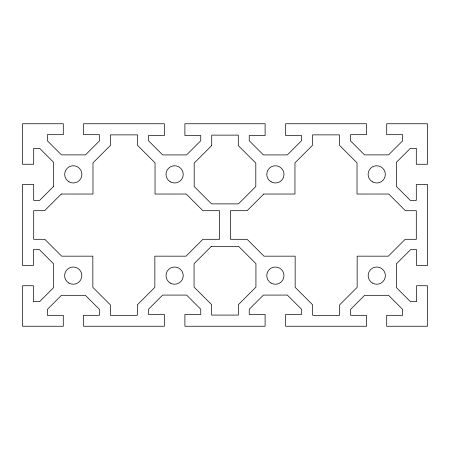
<?xml version="1.0" encoding="UTF-8"?>
<svg xmlns="http://www.w3.org/2000/svg" width="450" height="450" viewBox="0 0 450 450"><rect width="100%" height="100%" fill="white"/><g stroke="black" fill="none" stroke-linecap="round" stroke-linejoin="round"><path stroke-width="0.67" d="M53.634 186.401L39.628 200.407L33.705 200.407L33.705 184.489L22.5 184.489L22.5 265.511L33.435 265.511L33.435 249.593L39.358 249.593L53.634 263.869L53.634 287.589L39.561 301.657L33.435 301.657L33.435 285.739L22.5 285.739L22.5 326.25L63.281 326.25L63.281 315.315L47.357 315.315L47.357 309.392L61.431 295.318L85.354 295.318L99.427 309.392L99.427 315.315L83.503 315.315L83.503 326.25L164.34 326.25L164.34 314.454L148.477 314.454L148.477 309.257L162.658 295.076L186.576 295.076L200.756 309.257L200.756 314.454L184.894 314.454L184.894 326.25L265.106 326.25L265.106 314.454L249.244 314.454L249.244 309.257L263.424 295.076L287.342 295.076L301.522 309.257L301.522 314.454L285.66 314.454L285.66 326.25L366.497 326.25L366.497 315.315L350.572 315.315L350.572 309.392L364.646 295.318L388.569 295.318L402.643 309.392L402.643 315.315L386.719 315.315L386.719 326.25L427.5 326.25L427.5 285.739L416.565 285.739L416.565 301.657L410.439 301.657L396.366 287.589L396.366 263.869L410.642 249.593L416.565 249.593L416.565 265.511L427.5 265.511L427.5 184.489L416.295 184.489L416.295 200.407L410.372 200.407L396.366 186.401L396.366 162.349L410.372 148.343L416.295 148.343L416.295 164.261L427.5 164.261L427.5 123.75L386.719 123.75L386.719 134.685L402.643 134.685L402.643 140.811L388.569 154.884L364.517 154.884L350.572 140.94L350.572 134.685L366.497 134.685L366.497 123.75L285.66 123.75L285.66 135.546L301.522 135.546L301.522 140.743L287.342 154.924L263.424 154.924L249.244 140.743L249.244 135.546L265.106 135.546L265.106 123.75L184.894 123.75L184.894 135.546L200.756 135.546L200.756 140.743L186.576 154.924L162.658 154.924L148.477 140.743L148.477 135.546L164.34 135.546L164.34 123.75L83.503 123.75L83.503 134.685L99.427 134.685L99.427 140.94L85.483 154.884L61.431 154.884L47.357 140.811L47.357 134.685L63.281 134.685L63.281 123.75L22.5 123.75L22.5 164.261L33.705 164.261L33.705 148.343L39.628 148.343L53.634 162.349L53.634 186.401M61.267 194.029L44.601 210.696L33.705 210.696L33.705 239.304L44.803 239.304L61.672 256.174L92.846 256.162L92.846 287.347L110.357 304.858L110.357 315.332L137.334 315.332L137.334 304.858L154.845 287.347L154.845 256.162L186.019 256.174L202.888 239.304L219.532 239.304L219.532 210.696L202.888 210.696L186.221 194.029L155.047 194.04L155.047 162.855L137.537 145.344L137.537 134.871L110.486 134.871L110.486 145.344L92.976 162.855L92.976 194.04L61.267 194.029M211.714 145.586L194.192 163.102L194.192 186.536L211.534 203.878L238.466 203.878L255.808 186.536L255.808 163.102L238.286 145.586L238.286 135.124L211.714 135.124L211.714 145.586M211.404 246.33L194.068 263.666L194.068 287.1L211.584 304.616L211.584 315.079L238.416 315.079L238.416 304.616L255.932 287.1L255.932 263.666L238.596 246.33L211.404 246.33M263.779 194.029L247.112 210.696L230.468 210.696L230.468 239.304L247.112 239.304L263.981 256.174L295.155 256.162L295.155 287.347L312.666 304.858L312.666 315.332L339.643 315.332L339.643 304.858L357.154 287.347L357.154 256.162L388.327 256.174L405.197 239.304L416.295 239.304L416.295 210.696L405.399 210.696L388.733 194.029L357.024 194.04L357.024 162.855L339.514 145.344L339.514 134.871L312.463 134.871L312.463 145.344L294.952 162.855L294.952 194.04L263.779 194.029M68.985 181.828A8.606 8.606 0 0 0 81.894 174.375A8.606 8.606 0 0 0 68.985 166.922A8.606 8.606 0 0 0 68.985 181.828M170.314 181.828A8.606 8.606 0 0 0 183.223 174.375A8.606 8.606 0 0 0 170.314 166.922A8.606 8.606 0 0 0 170.314 181.828M271.08 181.828A8.606 8.606 0 0 0 283.989 174.375A8.606 8.606 0 0 0 271.08 166.922A8.606 8.606 0 0 0 271.08 181.828M372.409 181.828A8.606 8.606 0 0 0 385.318 174.375A8.606 8.606 0 0 0 372.409 166.922A8.606 8.606 0 0 0 372.409 181.828M372.465 283.078A8.606 8.606 0 0 0 385.374 275.625A8.606 8.606 0 0 0 372.465 268.172A8.606 8.606 0 0 0 372.465 283.078M271.08 283.078A8.606 8.606 0 0 0 283.989 275.625A8.606 8.606 0 0 0 271.08 268.172A8.606 8.606 0 0 0 271.08 283.078M170.314 283.078A8.606 8.606 0 0 0 183.223 275.625A8.606 8.606 0 0 0 170.314 268.172A8.606 8.606 0 0 0 170.314 283.078M68.929 283.078A8.606 8.606 0 0 0 81.838 275.625A8.606 8.606 0 0 0 68.929 268.172A8.606 8.606 0 0 0 68.929 283.078"/></g></svg>
